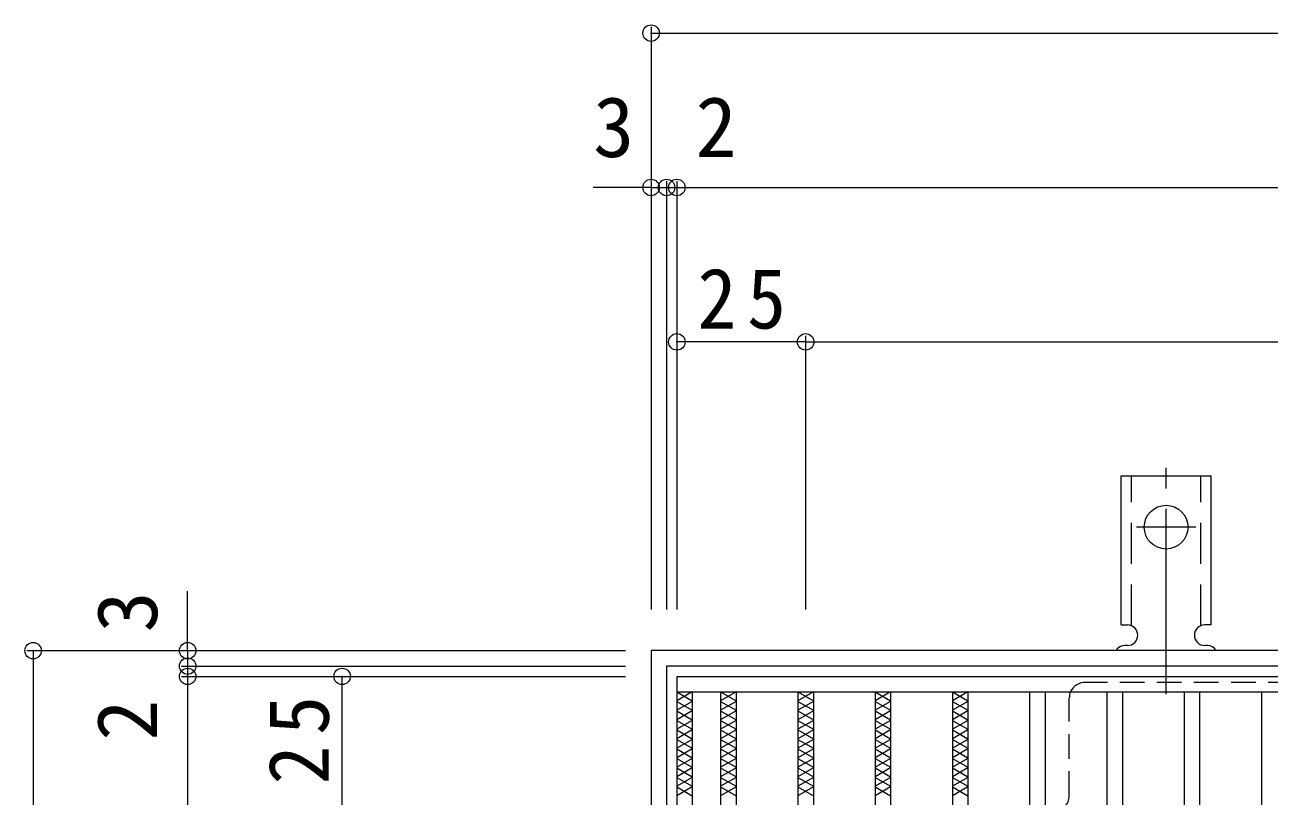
# Model space of a CAD drawing. Units: millimetres at full size, sheet at 1:4. Extents: x -838 to 1019, y -781 to 757.
# Drawn here: x -796.3 to -554.7, y 594.9 to 744.8 of the extents above; entities that cross this region are included whole.
import ezdxf
from ezdxf.enums import TextEntityAlignment as Align

# ---------------------------------------------------------------- set-up
doc = ezdxf.new("R2010")
doc.units = ezdxf.units.MM
doc.header["$LTSCALE"] = 4
doc.header["$PDMODE"] = 32
doc.header["$PDSIZE"] = 3.2
for name, pattern in [('CHAIN2', [12, 9, -1, 1, -1]), ('DASHED1', [1.8, 1.2, -0.6]), ('DASHED2', [3, 2, -1])]:
    doc.linetypes.add(name, pattern=pattern)
for name, color, linetype, lineweight in [('A-1', 3, 'Continuous', 9), ('A-2', 3, 'Continuous', 9), ('A-4', 7, 'Continuous', 9), ('A-7', 2, 'Continuous', 9), ('A-9', 6, 'Continuous', 9), ('A-A', 3, 'Continuous', 9)]:
    doc.layers.add(name, color=color, linetype=linetype, lineweight=lineweight)
doc.styles.add('ＭＳ ゴシック', font='')
doc.styles.get('ＭＳ ゴシック').set_extended_font_data('MS Gothic')

msp = doc.modelspace()

# ---------------------------------------------------------------- linework, layer by layer
at = {"layer": 'A-1', "color": 2}
for points in [[(-674.713, 623.162), (-674.713, 263.162), (-314.713, 263.162), (-314.713, 623.162)], [(-671.713, 620.162), (-671.713, 266.162), (-317.713, 266.162), (-317.713, 620.162)]]:
    msp.add_lwpolyline(points, close=True, dxfattribs=at)
at = {"layer": 'A-2'}
for p, q in [((-669.713, 618.161), (-669.713, 268.161)), ((-669.713, 618.161), (-319.713, 618.161)), ((-669.713, 615.161), (-319.713, 615.161)), ((-666.713, 615.161), (-666.713, 271.161)), ((-661.213, 615.161), (-661.213, 271.161)), ((-658.213, 615.161), (-658.213, 271.161)), ((-646.213, 615.161), (-646.213, 271.161)), ((-643.213, 615.161), (-643.213, 271.161)), ((-631.213, 615.161), (-631.213, 271.161)), ((-628.213, 615.161), (-628.213, 271.161)), ((-616.213, 615.161), (-616.213, 271.161)), ((-613.213, 615.161), (-613.213, 271.161)), ((-601.213, 615.161), (-601.213, 271.161)), ((-598.213, 615.161), (-598.213, 271.161)), ((-586.213, 615.161), (-586.213, 271.161)), ((-583.213, 615.161), (-583.213, 271.161)), ((-571.213, 615.161), (-571.213, 271.161)), ((-568.213, 615.161), (-568.213, 271.161)), ((-556.213, 615.161), (-556.213, 271.161))]:
    msp.add_line(p, q, dxfattribs=at)
at = {"layer": 'A-4'}
for p, q in [((-674.713, 744.362), (-674.713, 631.162)), ((-674.713, 743.162), (-314.713, 743.162)), ((-674.713, 713.162), (-685.967, 713.162)), ((-674.713, 713.162), (-671.713, 713.162)), ((-671.713, 714.362), (-671.713, 631.162)), ((-671.713, 713.162), (-669.713, 713.162)), ((-669.713, 714.362), (-669.713, 631.162)), ((-669.713, 713.162), (-319.713, 713.162)), ((-644.713, 684.362), (-644.713, 631.162)), ((-644.713, 683.162), (-669.713, 683.162)), ((-644.713, 683.162), (-344.713, 683.162)), ((-764.713, 623.162), (-764.713, 634.704)), ((-795.913, 623.162), (-679.713, 623.162)), ((-794.713, 623.162), (-794.713, 263.162)), ((-764.713, 623.162), (-764.713, 620.162)), ((-765.913, 620.162), (-679.713, 620.162)), ((-764.713, 620.162), (-764.713, 618.161)), ((-765.913, 618.161), (-679.713, 618.161)), ((-764.713, 618.161), (-764.713, 268.162)), ((-734.713, 593.162), (-734.713, 618.161))]:
    msp.add_line(p, q, dxfattribs=at)
for p in [(-674.713, 743.162), (-674.713, 713.162), (-671.713, 713.162), (-669.713, 713.162), (-669.713, 683.162), (-644.713, 683.162), (-794.713, 623.162), (-764.713, 623.162), (-764.713, 620.162), (-764.713, 618.161), (-734.713, 618.161)]:
    msp.add_point(p, dxfattribs=at)
at = {"layer": 'A-7', "linetype": 'DASHED1'}
for p, q in [((-398.914, 616.966), (-590.512, 616.966)), ((-593.512, 594.966), (-593.512, 613.966))]:
    msp.add_line(p, q, dxfattribs=at)
for centre, start, end in [((-590.512, 613.966), 90, 180), ((-596.512, 594.966), 270, 0)]:
    msp.add_arc(centre, 3, start, end, dxfattribs=at)
at = {"layer": 'A-9'}
for p, q in [((-669.713, 615.161), (-666.713, 613.429)), ((-666.713, 615.161), (-669.713, 613.429)), ((-661.213, 615.161), (-658.213, 613.429)), ((-658.213, 615.161), (-661.213, 613.429)), ((-646.213, 615.161), (-643.213, 613.429)), ((-643.213, 615.161), (-646.213, 613.429)), ((-631.213, 615.161), (-628.213, 613.429)), ((-628.213, 615.161), (-631.213, 613.429)), ((-616.213, 615.161), (-613.213, 613.429)), ((-613.213, 615.161), (-616.213, 613.429)), ((-669.713, 613.314), (-666.713, 611.582)), ((-666.713, 613.314), (-669.713, 611.582)), ((-669.713, 611.466), (-666.713, 609.734)), ((-666.713, 611.466), (-669.713, 609.734)), ((-661.213, 613.314), (-658.213, 611.582)), ((-658.213, 613.314), (-661.213, 611.582)), ((-661.213, 611.466), (-658.213, 609.734)), ((-658.213, 611.466), (-661.213, 609.734)), ((-646.213, 613.314), (-643.213, 611.582)), ((-643.213, 613.314), (-646.213, 611.582)), ((-646.213, 611.466), (-643.213, 609.734)), ((-643.213, 611.466), (-646.213, 609.734)), ((-631.213, 613.314), (-628.213, 611.582)), ((-628.213, 613.314), (-631.213, 611.582)), ((-631.213, 611.466), (-628.213, 609.734)), ((-628.213, 611.466), (-631.213, 609.734)), ((-616.213, 613.314), (-613.213, 611.582)), ((-613.213, 613.314), (-616.213, 611.582)), ((-616.213, 611.466), (-613.213, 609.734)), ((-613.213, 611.466), (-616.213, 609.734)), ((-669.713, 609.619), (-666.713, 607.887)), ((-666.713, 609.619), (-669.713, 607.887)), ((-661.213, 609.619), (-658.213, 607.887)), ((-658.213, 609.619), (-661.213, 607.887)), ((-646.213, 609.619), (-643.213, 607.887)), ((-643.213, 609.619), (-646.213, 607.887)), ((-631.213, 609.619), (-628.213, 607.887)), ((-628.213, 609.619), (-631.213, 607.887)), ((-616.213, 609.619), (-613.213, 607.887)), ((-613.213, 609.619), (-616.213, 607.887)), ((-669.713, 607.771), (-666.713, 606.039)), ((-666.713, 607.771), (-669.713, 606.039)), ((-661.213, 607.771), (-658.213, 606.039)), ((-658.213, 607.771), (-661.213, 606.039)), ((-646.213, 607.771), (-643.213, 606.039)), ((-643.213, 607.771), (-646.213, 606.039)), ((-631.213, 607.771), (-628.213, 606.039)), ((-628.213, 607.771), (-631.213, 606.039)), ((-616.213, 607.771), (-613.213, 606.039)), ((-613.213, 607.771), (-616.213, 606.039)), ((-669.713, 605.924), (-666.713, 604.192)), ((-666.713, 605.924), (-669.713, 604.192)), ((-669.713, 604.076), (-666.713, 602.344)), ((-666.713, 604.076), (-669.713, 602.344)), ((-661.213, 605.924), (-658.213, 604.192)), ((-658.213, 605.924), (-661.213, 604.192)), ((-661.213, 604.076), (-658.213, 602.344)), ((-658.213, 604.076), (-661.213, 602.344)), ((-646.213, 605.924), (-643.213, 604.192)), ((-643.213, 605.924), (-646.213, 604.192)), ((-646.213, 604.076), (-643.213, 602.344)), ((-643.213, 604.076), (-646.213, 602.344)), ((-631.213, 605.924), (-628.213, 604.192)), ((-628.213, 605.924), (-631.213, 604.192)), ((-631.213, 604.076), (-628.213, 602.344)), ((-628.213, 604.076), (-631.213, 602.344)), ((-616.213, 605.924), (-613.213, 604.192)), ((-613.213, 605.924), (-616.213, 604.192)), ((-616.213, 604.076), (-613.213, 602.344)), ((-613.213, 604.076), (-616.213, 602.344)), ((-666.713, 602.229), (-669.713, 600.497)), ((-669.713, 602.229), (-666.713, 600.497)), ((-658.213, 602.229), (-661.213, 600.497)), ((-661.213, 602.229), (-658.213, 600.497)), ((-643.213, 602.229), (-646.213, 600.497)), ((-646.213, 602.229), (-643.213, 600.497)), ((-628.213, 602.229), (-631.213, 600.497)), ((-631.213, 602.229), (-628.213, 600.497)), ((-613.213, 602.229), (-616.213, 600.497)), ((-616.213, 602.229), (-613.213, 600.497)), ((-669.713, 600.381), (-666.713, 598.649)), ((-666.713, 600.381), (-669.713, 598.649)), ((-661.213, 600.381), (-658.213, 598.649)), ((-658.213, 600.381), (-661.213, 598.649)), ((-646.213, 600.381), (-643.213, 598.649)), ((-643.213, 600.381), (-646.213, 598.649)), ((-631.213, 600.381), (-628.213, 598.649)), ((-628.213, 600.381), (-631.213, 598.649)), ((-616.213, 600.381), (-613.213, 598.649)), ((-613.213, 600.381), (-616.213, 598.649)), ((-669.713, 598.534), (-666.713, 596.802)), ((-666.713, 598.534), (-669.713, 596.801)), ((-661.213, 598.534), (-658.213, 596.802)), ((-658.213, 598.534), (-661.213, 596.801)), ((-646.213, 598.534), (-643.213, 596.802)), ((-643.213, 598.534), (-646.213, 596.801)), ((-631.213, 598.534), (-628.213, 596.802)), ((-628.213, 598.534), (-631.213, 596.801)), ((-616.213, 598.534), (-613.213, 596.802)), ((-613.213, 598.534), (-616.213, 596.801)), ((-669.713, 596.686), (-666.713, 594.954)), ((-666.713, 596.686), (-669.713, 594.954)), ((-661.213, 596.686), (-658.213, 594.954)), ((-658.213, 596.686), (-661.213, 594.954)), ((-646.213, 596.686), (-643.213, 594.954)), ((-643.213, 596.686), (-646.213, 594.954)), ((-631.213, 596.686), (-628.213, 594.954)), ((-628.213, 596.686), (-631.213, 594.954)), ((-616.213, 596.686), (-613.213, 594.954)), ((-613.213, 596.686), (-616.213, 594.954))]:
    msp.add_line(p, q, dxfattribs=at)
at = {"layer": 'A-A', "color": 7, "linetype": 'CHAIN2'}
for p, q in [((-574.713, 614.694), (-574.713, 662.095)), ((-568.937, 647.162), (-580.489, 647.162))]:
    msp.add_line(p, q, dxfattribs=at)
at = {"layer": 'A-A'}
for p, q in [((-583.463, 628.162), (-583.463, 657.162)), ((-583.463, 657.162), (-565.963, 657.162)), ((-565.963, 628.162), (-565.963, 657.162)), ((-583.463, 628.162), (-582.213, 628.162)), ((-565.963, 628.162), (-567.213, 628.162)), ((-582.208, 624.162), (-582.721, 624.162)), ((-566.713, 624.162), (-567.213, 624.162))]:
    msp.add_line(p, q, dxfattribs=at)
at = {"layer": 'A-A', "linetype": 'DASHED2'}
for p, q in [((-581.463, 628.017), (-581.463, 657.162)), ((-567.963, 628.017), (-567.963, 657.162))]:
    msp.add_line(p, q, dxfattribs=at)
at = {"layer": 'A-A'}
msp.add_circle((-574.713, 647.162), 4.25, dxfattribs=at)
for centre, start, end in [((-582.213, 626.162), 270.13329, 90), ((-567.213, 626.162), 90, 270), ((-582.713, 622.162), 90.24162, 150.00072), ((-566.713, 622.162), 29.99951, 89.72403)]:
    msp.add_arc(centre, 2, start, end, dxfattribs=at)

# ---------------------------------------------------------------- texts
at = {"layer": 'A-4', "color": 2, "style": 'ＭＳ ゴシック'}
for s, p in [('3', (-685.967, 715.562)), ('2', (-666.075, 715.562))]:
    msp.add_text(s, height=11.73, dxfattribs=at).set_placement(p, align=Align.BOTTOM_LEFT)
for s, p in [('3', (-767.113, 626.704)), ('2', (-767.113, 605.678))]:
    msp.add_text(s, height=11.73, rotation=90, dxfattribs=at).set_placement(p, align=Align.BOTTOM_LEFT)
at = {"layer": 'A-4', "color": 2, "insert": (-665.713, 685.562), "char_height": 11.73, "attachment_point": 7, "style": 'ＭＳ ゴシック'}
msp.add_mtext('\\T1.27;\\W0.95;25', dxfattribs=at)
at = {"layer": 'A-4', "color": 2, "insert": (-737.113, 597.162), "char_height": 11.73, "attachment_point": 7, "rotation": 90, "style": 'ＭＳ ゴシック'}
msp.add_mtext('\\T1.27;\\W0.95;25', dxfattribs=at)

doc.saveas('drawing.dxf')
